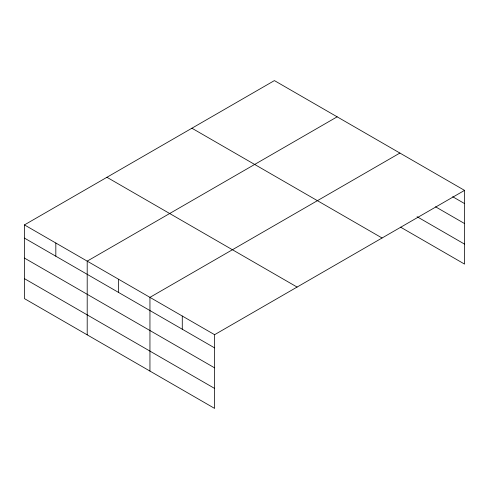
<?xml version="1.0" encoding="UTF-8"?>
<svg xmlns="http://www.w3.org/2000/svg" width="489" height="489" viewBox="0 0 489 489"><rect width="100%" height="100%" fill="white"/><g stroke="black" fill="none" stroke-linecap="round" stroke-linejoin="round"><path stroke-width="0.73" d="M24.45 224.903L214.598 334.69L214.598 408.401L24.45 298.62L24.45 224.903L274.402 80.599L464.55 190.38L464.55 264.097L400.558 227.147M337.147 116.828L87.201 261.132L87.201 334.849M399.898 153.051L149.946 297.361L149.946 371.078M214.598 334.69L464.55 190.38M452.673 196.719L464.55 203.571M435.522 206.786L464.55 223.546M417.05 216.7L464.55 244.121M191.914 128.222L382.068 238.002M106.932 177.287L297.086 287.067M24.45 238.1L214.598 347.881M24.45 258.07L214.598 367.85M24.45 278.651L214.598 388.431M182.275 316.022L182.275 329.219M118.576 279.25L118.576 292.44M55.825 243.021L55.825 256.212"/></g></svg>
